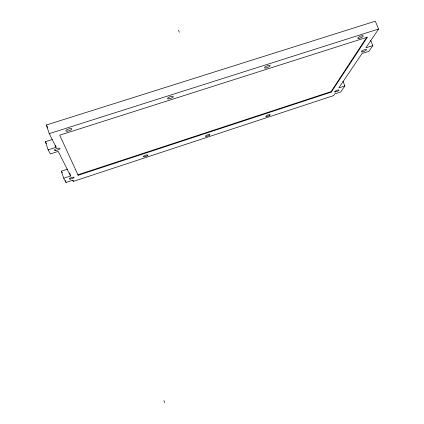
<?xml version="1.0" encoding="UTF-8"?>
<svg xmlns="http://www.w3.org/2000/svg" width="424" height="424" viewBox="0 0 424 424"><rect width="100%" height="100%" fill="white"/><g stroke="black" fill="none" stroke-linecap="round" stroke-linejoin="round"><path stroke-width="0.64" d="M78.143 175.287L59.71 135.187L367.433 37.127L331.298 92.088L78.143 175.287L77.968 174.768L331.107 91.611L366.834 37.1M52.168 139.554L45.41 141.711L48.119 149.847L56.122 147.282L49.242 133.639L46.359 125.006L375.304 21.2L378.59 29.028L365.891 47.833L372.834 45.601L370.703 40.487M342.963 81.223L344.876 85.94L340.695 91.971L334.759 93.927L333.635 95.591L73.315 181.393L72.721 180.216L66.033 182.421L63.722 178.228L61.369 171.179L67.596 169.144M372.834 45.601L368.864 51.336L362.043 53.53L338.808 87.932L344.876 85.94M63.722 178.228L70.585 175.976L69.6 173.045M49.242 133.639L378.59 29.028M48.119 149.847L50.355 153.912L58.194 151.389L70.585 175.976M45.41 141.711L46.55 143.821M61.369 171.179L62.254 172.812M46.359 125.006L47.822 127.958M331.107 91.611L331.298 92.088M178.546 30.173L179.315 32.235M163.924 400.558L164.687 402.8M72.902 180.152L73.315 181.393M55.491 145.406L56.122 147.282M65.402 180.544L66.033 182.421M147.69 155.497L147.329 155.741A2.465 0.583 -19.1 0 1 144.033 156.827L143.651 156.827A2.465 0.583 -19.1 0 1 144.112 155.894A2.465 0.583 -19.1 0 1 147.117 154.908A2.465 0.583 -19.1 0 1 147.69 155.497M209.53 135.134L209.138 135.383A2.417 0.567 -20.3 0 1 205.937 136.443L205.603 136.427A2.417 0.567 -20.3 0 1 206.287 135.436A2.417 0.567 -20.3 0 1 209.212 134.472A2.417 0.567 -20.3 0 1 209.53 135.134M269.712 115.312L269.293 115.572A2.39 0.551 -21.4 0 1 266.177 116.6L265.89 116.573A2.39 0.551 -21.4 0 1 266.781 115.524A2.39 0.551 -21.4 0 1 269.627 114.586A2.39 0.551 -21.4 0 1 269.712 115.312M70.13 179.071A2.565 0.604 -17.7 0 0 74.089 177.492A2.565 0.604 -17.7 0 0 70.776 177.799A2.565 0.604 -17.7 0 0 70.13 179.071M335.691 91.891A2.401 0.541 -22.6 0 0 338.983 90.079A2.401 0.541 -22.6 0 0 335.601 90.916A2.401 0.541 -22.6 0 0 335.691 91.891M362.631 51.903A2.798 0.71 -23.7 0 0 366.527 49.672A2.798 0.71 -23.7 0 0 362.69 50.541A2.798 0.71 -23.7 0 0 362.631 51.903M55.406 150.525A2.995 0.816 -17.1 0 0 60.007 148.665A2.995 0.816 -17.1 0 0 56.074 148.872A2.995 0.816 -17.1 0 0 55.406 150.525M266.065 67.999A2.989 0.859 -22 0 0 270.13 65.646A2.989 0.859 -22 0 0 265.827 66.489A2.989 0.859 -22 0 0 266.065 67.999M358.953 38.425A2.984 0.811 -24 0 0 363.236 36.024A2.984 0.811 -24 0 0 359.308 36.766A2.984 0.811 -24 0 0 358.953 38.425M168.927 98.845A3.048 0.901 -19.7 0 0 173.299 96.635A3.048 0.901 -19.7 0 0 169.017 97.17A3.048 0.901 -19.7 0 0 168.927 98.845M67.082 131.154A3.164 0.927 -17.2 0 0 71.842 129.103A3.164 0.927 -17.2 0 0 67.522 129.362A3.164 0.927 -17.2 0 0 67.082 131.154"/></g></svg>
